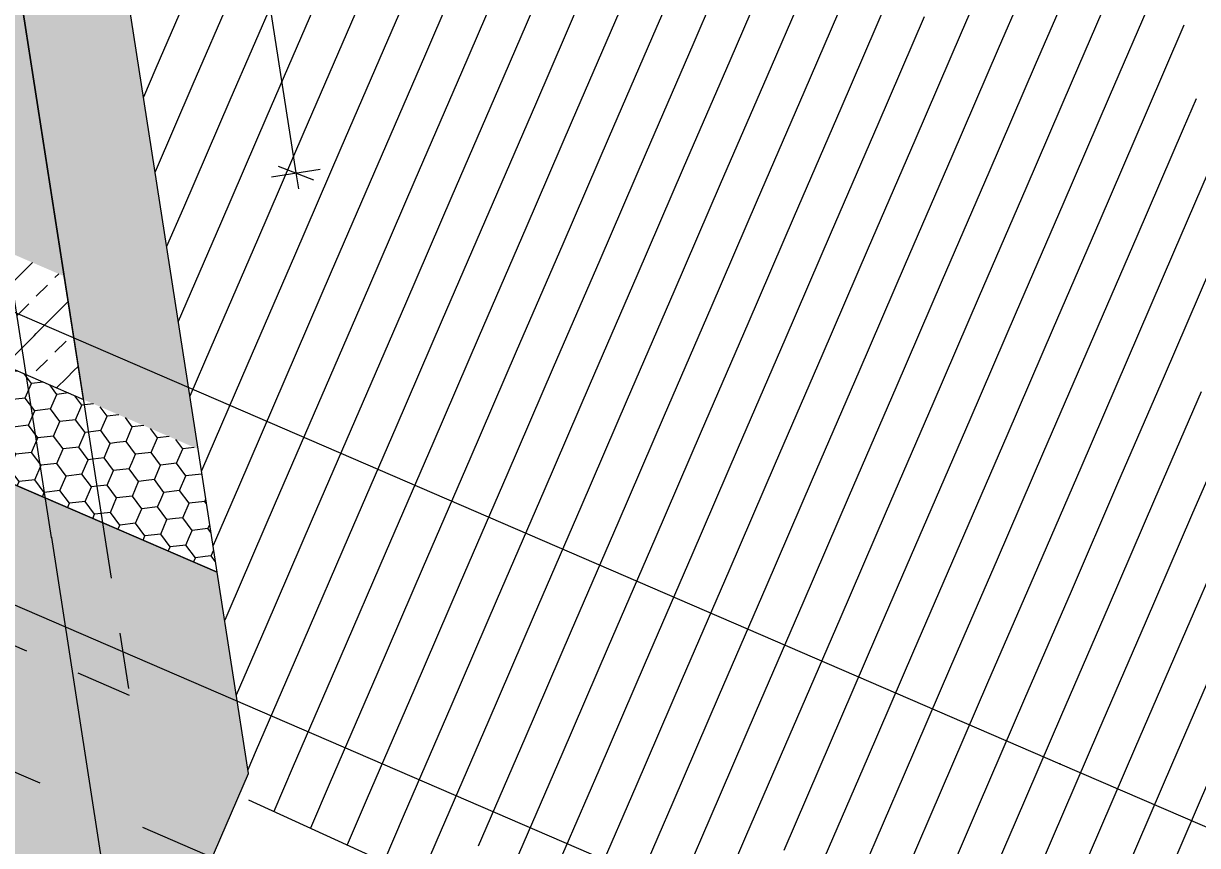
# Model space of a CAD drawing. Header units: millimetres. Extents: x 12535370 to 12575737, y 356204400 to 356234587.
# Drawn here: x 12557376 to 12559599, y 356205961 to 356207518 of the extents above; entities that cross this region are included whole.
import ezdxf
from ezdxf.enums import TextEntityAlignment as Align

# ---------------------------------------------------------------- set-up
doc = ezdxf.new("R2010")
doc.units = ezdxf.units.MM
doc.header["$MEASUREMENT"] = 0
for name, pattern in [('Dashed', [211.666667, 105.833333, -105.833333]), ('Dashed Long', [529.166651, 317.499995, -211.666656]), ('Dot & Dashed', [6702.78, 3527.78, -1763.89, 0, -1411.11])]:
    doc.linetypes.add(name, pattern=pattern)
for name, color, linetype in [('New_015 Innenwände', 7, 'Continuous'), ('New_035 Decken', 7, 'Continuous'), ('New_290 Raster _ Achsen', 7, 'Continuous'), ('New_GRUNDSTÜCKSGRENZE', 7, 'Continuous')]:
    doc.layers.add(name, color=color, linetype=linetype)
for name, color, linetype, lineweight in [('New_015 Innenwände_Pen_No__1', 7, 'Continuous', 13), ('New_015 Innenwände_Pen_No__3', 7, 'Continuous', 18), ('New_035 Decken_Pen_No__1', 7, 'Continuous', 13), ('New_255 Plangrafiken_Pen_No__1', 7, 'Continuous', 13), ('New_255 Plangrafiken_Pen_No__35', 9, 'Continuous', 13), ('New_255 Plangrafiken_Pen_No__39', 8, 'Continuous', 13), ('New_290 Raster _ Achsen_Pen_No__108', 7, 'Continuous', 13), ('New_Baulinie_Pen_No__21', 1, 'Continuous', 13), ('New_GRUNDSTÜCKSGRENZE_Pen_No__1', 7, 'Continuous', 13)]:
    doc.layers.add(name, color=color, linetype=linetype, lineweight=lineweight)
doc.styles.add('GENERATED_STYLE_1', font='arial.ttf')
doc.dimstyles.new('GENERATED_STYLE__1', dxfattribs={"dimtxt": 125, "dimasz": 47.5, "dimexe": 0.18, "dimexo": 2, "dimgap": 0, "dimtad": 1, "dimlfac": 0.001, "dimzin": 0, "dimdsep": 46, "dimtxsty": 'GENERATED_STYLE_1', "dimblk": 'ARROWHEAD_2', "dimblk1": 'ARROWHEAD_2', "dimblk2": 'ARROWHEAD_2', "dimcen": 0.09, "dimclrd": 7, "dimclre": 7, "dimclrt": 7, "dimadec": 0, "dimazin": 0, "dimtfac": 1, "dimtdec": 4, "dimtmove": 0, "dimatfit": 3, "dimfxl": 1, "dimtolj": 1, "dimtzin": 0, "dimarcsym": 0})
doc.dimstyles.new('GENERATED_STYLE__2', dxfattribs={"dimtxt": 100, "dimasz": 47.5, "dimexe": 0.18, "dimexo": 2, "dimgap": 0, "dimtad": 1, "dimlfac": 0.001, "dimzin": 0, "dimdsep": 46, "dimtxsty": 'GENERATED_STYLE_1', "dimblk": 'ARROWHEAD_2', "dimblk1": 'ARROWHEAD_2', "dimblk2": 'ARROWHEAD_2', "dimcen": 0.09, "dimclrd": 7, "dimclre": 7, "dimclrt": 7, "dimadec": 0, "dimazin": 0, "dimtfac": 1, "dimtdec": 4, "dimtmove": 0, "dimatfit": 3, "dimfxl": 1, "dimtolj": 1, "dimtzin": 0, "dimarcsym": 0})
pattern_1 = [(66.636458, (12240439.157, 356160438.356), (-47.701051, 20.606061), [30, -60]), (66.636458, (12240433.15, 356160489.97), (-47.701051, 20.606061), [30, -60]), (126.636458, (12240451.053, 356160465.896), (41.695898, 31.007291), [30, -60]), (126.636458, (12240403.35, 356160486.5), (41.695898, 31.007291), [30, -60]), (186.636458, (12240439.157, 356160438.356), (-6.005153, 51.613352), [30, -60]), (186.636458, (12240391.455, 356160458.96), (-6.005153, 51.613352), [30, -60])]
pattern_2 = [(45, (12240439.16, 356160438.36), (-70.710678, 70.710678), [30, -20]), (45, (12240403.8, 356160473.71), (-70.710678, 70.710678), [100, 0])]

# ---------------------------------------------------------------- blocks, each defined once
blk = doc.blocks.new('*X12', base_point=(12240439.2, 356160438.4))
at = {"layer": 'New_255 Plangrafiken_Pen_No__39', "color": 8, "linetype": 'Continuous', "lineweight": 13}
for p, q in [((12558082.8, 356207720), (12557994.7, 356207516)), ((12558082.8, 356207720), (12557994.7, 356207516)), ((12558661.3, 356207712), (12558573.2, 356207508.1)), ((12558661.3, 356207712), (12558573.2, 356207508.1)), ((12559239.7, 356207704.1), (12559151.6, 356207500.2)), ((12559239.7, 356207704.1), (12559151.6, 356207500.2)), ((12558152.9, 356207689.7), (12558064.8, 356207485.8)), ((12558152.9, 356207689.7), (12558064.8, 356207485.8)), ((12558731.3, 356207681.8), (12558643.2, 356207477.9)), ((12558731.3, 356207681.8), (12558643.2, 356207477.9)), ((12559309.8, 356207673.8), (12559221.7, 356207469.9)), ((12559309.8, 356207673.8), (12559221.7, 356207469.9)), ((12558222.9, 356207659.4), (12558134.8, 356207455.5)), ((12558222.9, 356207659.4), (12558134.8, 356207455.5)), ((12558801.4, 356207651.5), (12558713.3, 356207447.6)), ((12558801.4, 356207651.5), (12558713.3, 356207447.6)), ((12557714.5, 356207637.1), (12557626.4, 356207433.2)), ((12557714.5, 356207637.1), (12557626.4, 356207433.2)), ((12559379.8, 356207643.6), (12559291.8, 356207439.7)), ((12559379.8, 356207643.6), (12559291.8, 356207439.7)), ((12558293, 356207629.2), (12558204.9, 356207425.3)), ((12558293, 356207629.2), (12558204.9, 356207425.3)), ((12558871.4, 356207621.2), (12558783.3, 356207417.3)), ((12558871.4, 356207621.2), (12558783.3, 356207417.3)), ((12559449.9, 356207613.3), (12559361.8, 356207409.4)), ((12559449.9, 356207613.3), (12559361.8, 356207409.4)), ((12557784.5, 356207606.8), (12557696.5, 356207402.9)), ((12557784.5, 356207606.8), (12557696.5, 356207402.9)), ((12558363, 356207598.9), (12558274.9, 356207395)), ((12558363, 356207598.9), (12558274.9, 356207395)), ((12558941.5, 356207591), (12558853.4, 356207387.1)), ((12558941.5, 356207591), (12558853.4, 356207387.1)), ((12557854.6, 356207576.6), (12557766.5, 356207372.7)), ((12557854.6, 356207576.6), (12557766.5, 356207372.7)), ((12558433.1, 356207568.6), (12558345, 356207364.7)), ((12558433.1, 356207568.6), (12558345, 356207364.7)), ((12559519.9, 356207583.1), (12559431.9, 356207379.1)), ((12559519.9, 356207583.1), (12559431.9, 356207379.1)), ((12557924.7, 356207546.3), (12557836.6, 356207342.4)), ((12557924.7, 356207546.3), (12557836.6, 356207342.4)), ((12559011.5, 356207560.7), (12558923.5, 356207356.8)), ((12559011.5, 356207560.7), (12558923.5, 356207356.8)), ((12558503.1, 356207538.4), (12558415, 356207334.5)), ((12558503.1, 356207538.4), (12558415, 356207334.5)), ((12559081.6, 356207530.5), (12558993.5, 356207326.5)), ((12559081.6, 356207530.5), (12558993.5, 356207326.5)), ((12557994.7, 356207516), (12557906.6, 356207312.1)), ((12557994.7, 356207516), (12557906.6, 356207312.1)), ((12558573.2, 356207508.1), (12558485.1, 356207304.2)), ((12558573.2, 356207508.1), (12558485.1, 356207304.2)), ((12559151.6, 356207500.2), (12559063.6, 356207296.3)), ((12559151.6, 356207500.2), (12559063.6, 356207296.3)), ((12559573.5, 356207514.6), (12559501.9, 356207348.9)), ((12559573.5, 356207514.6), (12559501.9, 356207348.9)), ((12558064.8, 356207485.8), (12557976.7, 356207281.9)), ((12558064.8, 356207485.8), (12557976.7, 356207281.9)), ((12558643.2, 356207477.9), (12558555.1, 356207273.9)), ((12558643.2, 356207477.9), (12558555.1, 356207273.9)), ((12558134.8, 356207455.5), (12558046.7, 356207251.6)), ((12558134.8, 356207455.5), (12558046.7, 356207251.6)), ((12559221.7, 356207469.9), (12559133.6, 356207266)), ((12559221.7, 356207469.9), (12559133.6, 356207266)), ((12557626.4, 356207433.2), (12557602.8, 356207378.4)), ((12557626.4, 356207433.2), (12557602.8, 356207378.4)), ((12558713.3, 356207447.6), (12558625.2, 356207243.7)), ((12558713.3, 356207447.6), (12558625.2, 356207243.7)), ((12559291.8, 356207439.7), (12559203.7, 356207235.8)), ((12559291.8, 356207439.7), (12559203.7, 356207235.8)), ((12558204.9, 356207425.3), (12558116.8, 356207221.3)), ((12558204.9, 356207425.3), (12558116.8, 356207221.3)), ((12558783.3, 356207417.3), (12558695.3, 356207213.4)), ((12558783.3, 356207417.3), (12558695.3, 356207213.4)), ((12559361.8, 356207409.4), (12559273.7, 356207205.5)), ((12559361.8, 356207409.4), (12559273.7, 356207205.5)), ((12557696.5, 356207402.9), (12557624.7, 356207236.9)), ((12557696.5, 356207402.9), (12557624.7, 356207236.9)), ((12558274.9, 356207395), (12558186.8, 356207191.1)), ((12558274.9, 356207395), (12558186.8, 356207191.1)), ((12558853.4, 356207387.1), (12558765.3, 356207183.2)), ((12558853.4, 356207387.1), (12558765.3, 356207183.2)), ((12557766.5, 356207372.7), (12557678.4, 356207168.7)), ((12557766.5, 356207372.7), (12557678.4, 356207168.7)), ((12558345, 356207364.7), (12558256.9, 356207160.8)), ((12558345, 356207364.7), (12558256.9, 356207160.8)), ((12559431.9, 356207379.1), (12559343.8, 356207175.2)), ((12559431.9, 356207379.1), (12559343.8, 356207175.2)), ((12559596.5, 356207375.4), (12559572, 356207318.6)), ((12559596.5, 356207375.4), (12559572, 356207318.6)), ((12557836.6, 356207342.4), (12557748.5, 356207138.5)), ((12557836.6, 356207342.4), (12557748.5, 356207138.5)), ((12558923.5, 356207356.8), (12558835.4, 356207152.9)), ((12558923.5, 356207356.8), (12558835.4, 356207152.9)), ((12559501.9, 356207348.9), (12559413.8, 356207145)), ((12559501.9, 356207348.9), (12559413.8, 356207145)), ((12558415, 356207334.5), (12558327, 356207130.6)), ((12558415, 356207334.5), (12558327, 356207130.6)), ((12558993.5, 356207326.5), (12558905.4, 356207122.6)), ((12558993.5, 356207326.5), (12558905.4, 356207122.6)), ((12559572, 356207318.6), (12559483.9, 356207114.7)), ((12559572, 356207318.6), (12559483.9, 356207114.7)), ((12557906.6, 356207312.1), (12557818.5, 356207108.2)), ((12557906.6, 356207312.1), (12557818.5, 356207108.2)), ((12558485.1, 356207304.2), (12558397, 356207100.3)), ((12558485.1, 356207304.2), (12558397, 356207100.3)), ((12559063.6, 356207296.3), (12558975.5, 356207092.4)), ((12559063.6, 356207296.3), (12558975.5, 356207092.4)), ((12557976.7, 356207281.9), (12557888.6, 356207078)), ((12557976.7, 356207281.9), (12557888.6, 356207078)), ((12558555.1, 356207273.9), (12558467.1, 356207070)), ((12558555.1, 356207273.9), (12558467.1, 356207070)), ((12558046.7, 356207251.6), (12557958.6, 356207047.7)), ((12558046.7, 356207251.6), (12557958.6, 356207047.7)), ((12559133.6, 356207266), (12559045.5, 356207062.1)), ((12559133.6, 356207266), (12559045.5, 356207062.1)), ((12558625.2, 356207243.7), (12558537.1, 356207039.8)), ((12558625.2, 356207243.7), (12558537.1, 356207039.8)), ((12559203.7, 356207235.8), (12559115.6, 356207031.8)), ((12559203.7, 356207235.8), (12559115.6, 356207031.8)), ((12559619.5, 356207236.2), (12559553.9, 356207084.4)), ((12559619.5, 356207236.2), (12559553.9, 356207084.4)), ((12558116.8, 356207221.3), (12558028.7, 356207017.4)), ((12558116.8, 356207221.3), (12558028.7, 356207017.4)), ((12558695.3, 356207213.4), (12558607.2, 356207009.5)), ((12558695.3, 356207213.4), (12558607.2, 356207009.5)), ((12558186.8, 356207191.1), (12558098.8, 356206987.2)), ((12558186.8, 356207191.1), (12558098.8, 356206987.2)), ((12559273.7, 356207205.5), (12559185.6, 356207001.6)), ((12559273.7, 356207205.5), (12559185.6, 356207001.6)), ((12557678.4, 356207168.7), (12557646.7, 356207095.3)), ((12557678.4, 356207168.7), (12557646.7, 356207095.3)), ((12558765.3, 356207183.2), (12558677.2, 356206979.2)), ((12558765.3, 356207183.2), (12558677.2, 356206979.2)), ((12559343.8, 356207175.2), (12559255.7, 356206971.3)), ((12559343.8, 356207175.2), (12559255.7, 356206971.3)), ((12558256.9, 356207160.8), (12558168.8, 356206956.9)), ((12558256.9, 356207160.8), (12558168.8, 356206956.9)), ((12558835.4, 356207152.9), (12558747.3, 356206949)), ((12558835.4, 356207152.9), (12558747.3, 356206949)), ((12559413.8, 356207145), (12559325.7, 356206941.1)), ((12559413.8, 356207145), (12559325.7, 356206941.1)), ((12557748.5, 356207138.5), (12557668.7, 356206953.7)), ((12557748.5, 356207138.5), (12557668.7, 356206953.7)), ((12558327, 356207130.6), (12558238.9, 356206926.6)), ((12558327, 356207130.6), (12558238.9, 356206926.6)), ((12558905.4, 356207122.6), (12558817.3, 356206918.7)), ((12558905.4, 356207122.6), (12558817.3, 356206918.7)), ((12557818.5, 356207108.2), (12557730.5, 356206904.3)), ((12557818.5, 356207108.2), (12557730.5, 356206904.3)), ((12558397, 356207100.3), (12558308.9, 356206896.4)), ((12558397, 356207100.3), (12558308.9, 356206896.4)), ((12559483.9, 356207114.7), (12559395.8, 356206910.8)), ((12559483.9, 356207114.7), (12559395.8, 356206910.8)), ((12557888.6, 356207078), (12557800.5, 356206874)), ((12557888.6, 356207078), (12557800.5, 356206874)), ((12558975.5, 356207092.4), (12558887.4, 356206888.5)), ((12558975.5, 356207092.4), (12558887.4, 356206888.5)), ((12559553.9, 356207084.4), (12559465.9, 356206880.5)), ((12559553.9, 356207084.4), (12559465.9, 356206880.5)), ((12558467.1, 356207070), (12558379, 356206866.1)), ((12558467.1, 356207070), (12558379, 356206866.1)), ((12559045.5, 356207062.1), (12558957.4, 356206858.2)), ((12559045.5, 356207062.1), (12558957.4, 356206858.2)), ((12559624, 356207054.2), (12559535.9, 356206850.3)), ((12559624, 356207054.2), (12559535.9, 356206850.3)), ((12557958.6, 356207047.7), (12557870.6, 356206843.8)), ((12557958.6, 356207047.7), (12557870.6, 356206843.8)), ((12558537.1, 356207039.8), (12558449, 356206835.9)), ((12558537.1, 356207039.8), (12558449, 356206835.9)), ((12559115.6, 356207031.8), (12559027.5, 356206827.9)), ((12559115.6, 356207031.8), (12559027.5, 356206827.9)), ((12558028.7, 356207017.4), (12557940.6, 356206813.5)), ((12558028.7, 356207017.4), (12557940.6, 356206813.5)), ((12558607.2, 356207009.5), (12558519.1, 356206805.6)), ((12558607.2, 356207009.5), (12558519.1, 356206805.6)), ((12558098.8, 356206987.2), (12558010.7, 356206783.3)), ((12558098.8, 356206987.2), (12558010.7, 356206783.3)), ((12559185.6, 356207001.6), (12559097.6, 356206797.7)), ((12559185.6, 356207001.6), (12559097.6, 356206797.7)), ((12558677.2, 356206979.2), (12558589.1, 356206775.3)), ((12558677.2, 356206979.2), (12558589.1, 356206775.3)), ((12559255.7, 356206971.3), (12559167.6, 356206767.4)), ((12559255.7, 356206971.3), (12559167.6, 356206767.4)), ((12558168.8, 356206956.9), (12558080.7, 356206753)), ((12558168.8, 356206956.9), (12558080.7, 356206753)), ((12558747.3, 356206949), (12558659.2, 356206745.1)), ((12558747.3, 356206949), (12558659.2, 356206745.1)), ((12559325.7, 356206941.1), (12559237.7, 356206737.1)), ((12559325.7, 356206941.1), (12559237.7, 356206737.1)), ((12558238.9, 356206926.6), (12558150.8, 356206722.7)), ((12558238.9, 356206926.6), (12558150.8, 356206722.7)), ((12558817.3, 356206918.7), (12558729.2, 356206714.8)), ((12558817.3, 356206918.7), (12558729.2, 356206714.8)), ((12557730.5, 356206904.3), (12557690.7, 356206812.2)), ((12557730.5, 356206904.3), (12557690.7, 356206812.2)), ((12558308.9, 356206896.4), (12558220.8, 356206692.5)), ((12558308.9, 356206896.4), (12558220.8, 356206692.5)), ((12559395.8, 356206910.8), (12559307.7, 356206706.9)), ((12559395.8, 356206910.8), (12559307.7, 356206706.9)), ((12557800.5, 356206874), (12557712.6, 356206670.6)), ((12557800.5, 356206874), (12557712.6, 356206670.6)), ((12558887.4, 356206888.5), (12558799.3, 356206684.5)), ((12558887.4, 356206888.5), (12558799.3, 356206684.5)), ((12559465.9, 356206880.5), (12559377.8, 356206676.6)), ((12559465.9, 356206880.5), (12559377.8, 356206676.6)), ((12558379, 356206866.1), (12558290.9, 356206662.2)), ((12558379, 356206866.1), (12558290.9, 356206662.2)), ((12558957.4, 356206858.2), (12558869.4, 356206654.3)), ((12558957.4, 356206858.2), (12558869.4, 356206654.3)), ((12557870.6, 356206843.8), (12557782.5, 356206639.9)), ((12557870.6, 356206843.8), (12557782.5, 356206639.9)), ((12558449, 356206835.9), (12558360.9, 356206631.9)), ((12558449, 356206835.9), (12558360.9, 356206631.9)), ((12559535.9, 356206850.3), (12559447.8, 356206646.4)), ((12559535.9, 356206850.3), (12559447.8, 356206646.4)), ((12557940.6, 356206813.5), (12557852.5, 356206609.6)), ((12557940.6, 356206813.5), (12557852.5, 356206609.6)), ((12559027.5, 356206827.9), (12558939.4, 356206624)), ((12559027.5, 356206827.9), (12558939.4, 356206624)), ((12559606, 356206820), (12559517.9, 356206616.1)), ((12559606, 356206820), (12559517.9, 356206616.1)), ((12558519.1, 356206805.6), (12558431, 356206601.7)), ((12558519.1, 356206805.6), (12558431, 356206601.7)), ((12559097.6, 356206797.7), (12559009.5, 356206593.8)), ((12559097.6, 356206797.7), (12559009.5, 356206593.8)), ((12559676, 356206789.7), (12559587.9, 356206585.8)), ((12559676, 356206789.7), (12559587.9, 356206585.8)), ((12558010.7, 356206783.3), (12557922.6, 356206579.3)), ((12558010.7, 356206783.3), (12557922.6, 356206579.3)), ((12558589.1, 356206775.3), (12558501.1, 356206571.4)), ((12558589.1, 356206775.3), (12558501.1, 356206571.4)), ((12559167.6, 356206767.4), (12559079.5, 356206563.5)), ((12559167.6, 356206767.4), (12559079.5, 356206563.5)), ((12558080.7, 356206753), (12557992.6, 356206549.1)), ((12558080.7, 356206753), (12557992.6, 356206549.1)), ((12558659.2, 356206745.1), (12558571.1, 356206541.2)), ((12558659.2, 356206745.1), (12558571.1, 356206541.2)), ((12558150.8, 356206722.7), (12558062.7, 356206518.8)), ((12558150.8, 356206722.7), (12558062.7, 356206518.8)), ((12559237.7, 356206737.1), (12559149.6, 356206533.2)), ((12559237.7, 356206737.1), (12559149.6, 356206533.2)), ((12558729.2, 356206714.8), (12558641.2, 356206510.9)), ((12558729.2, 356206714.8), (12558641.2, 356206510.9)), ((12559307.7, 356206706.9), (12559219.6, 356206503)), ((12559307.7, 356206706.9), (12559219.6, 356206503)), ((12558220.8, 356206692.5), (12558132.7, 356206488.6)), ((12558220.8, 356206692.5), (12558132.7, 356206488.6)), ((12558799.3, 356206684.5), (12558711.2, 356206480.6)), ((12558799.3, 356206684.5), (12558711.2, 356206480.6)), ((12559377.8, 356206676.6), (12559289.7, 356206472.7)), ((12559377.8, 356206676.6), (12559289.7, 356206472.7)), ((12558290.9, 356206662.2), (12558202.8, 356206458.3)), ((12558290.9, 356206662.2), (12558202.8, 356206458.3)), ((12558869.4, 356206654.3), (12558781.3, 356206450.4)), ((12558869.4, 356206654.3), (12558781.3, 356206450.4)), ((12557782.5, 356206639.9), (12557734.6, 356206529.1)), ((12557782.5, 356206639.9), (12557734.6, 356206529.1)), ((12558360.9, 356206631.9), (12558272.9, 356206428)), ((12558360.9, 356206631.9), (12558272.9, 356206428)), ((12559447.8, 356206646.4), (12559359.7, 356206442.4)), ((12559447.8, 356206646.4), (12559359.7, 356206442.4)), ((12557852.5, 356206609.6), (12557764.4, 356206405.7)), ((12557852.5, 356206609.6), (12557764.4, 356206405.7)), ((12558939.4, 356206624), (12558851.3, 356206420.1)), ((12558939.4, 356206624), (12558851.3, 356206420.1)), ((12559517.9, 356206616.1), (12559429.8, 356206412.2)), ((12559517.9, 356206616.1), (12559429.8, 356206412.2)), ((12558431, 356206601.7), (12558342.9, 356206397.8)), ((12558431, 356206601.7), (12558342.9, 356206397.8)), ((12559009.5, 356206593.8), (12558921.4, 356206389.8)), ((12559009.5, 356206593.8), (12558921.4, 356206389.8)), ((12559587.9, 356206585.8), (12559499.8, 356206381.9)), ((12559587.9, 356206585.8), (12559499.8, 356206381.9)), ((12557922.6, 356206579.3), (12557834.5, 356206375.4)), ((12557922.6, 356206579.3), (12557834.5, 356206375.4)), ((12558501.1, 356206571.4), (12558413, 356206367.5)), ((12558501.1, 356206571.4), (12558413, 356206367.5)), ((12559079.5, 356206563.5), (12558991.4, 356206359.6)), ((12559079.5, 356206563.5), (12558991.4, 356206359.6)), ((12557992.6, 356206549.1), (12557904.6, 356206345.2)), ((12557992.6, 356206549.1), (12557904.6, 356206345.2)), ((12558571.1, 356206541.2), (12558483, 356206337.3)), ((12558571.1, 356206541.2), (12558483, 356206337.3)), ((12559658, 356206555.6), (12559569.9, 356206351.7)), ((12559658, 356206555.6), (12559569.9, 356206351.7)), ((12558062.7, 356206518.8), (12557974.6, 356206314.9)), ((12558062.7, 356206518.8), (12557974.6, 356206314.9)), ((12559149.6, 356206533.2), (12559061.5, 356206329.3)), ((12559149.6, 356206533.2), (12559061.5, 356206329.3)), ((12558641.2, 356206510.9), (12558553.1, 356206307)), ((12558641.2, 356206510.9), (12558553.1, 356206307)), ((12559219.6, 356206503), (12559131.5, 356206299.1)), ((12559219.6, 356206503), (12559131.5, 356206299.1)), ((12558132.7, 356206488.6), (12558044.7, 356206284.7)), ((12558132.7, 356206488.6), (12558044.7, 356206284.7)), ((12558711.2, 356206480.6), (12558623.1, 356206276.7)), ((12558711.2, 356206480.6), (12558623.1, 356206276.7)), ((12558202.8, 356206458.3), (12558114.7, 356206254.4)), ((12558202.8, 356206458.3), (12558114.7, 356206254.4)), ((12559289.7, 356206472.7), (12559201.6, 356206268.8)), ((12559289.7, 356206472.7), (12559201.6, 356206268.8)), ((12558781.3, 356206450.4), (12558693.2, 356206246.5)), ((12558781.3, 356206450.4), (12558693.2, 356206246.5)), ((12559359.7, 356206442.4), (12559271.7, 356206238.5)), ((12559359.7, 356206442.4), (12559271.7, 356206238.5)), ((12558272.9, 356206428), (12558184.8, 356206224.1)), ((12558272.9, 356206428), (12558184.8, 356206224.1)), ((12558851.3, 356206420.1), (12558763.2, 356206216.2)), ((12558851.3, 356206420.1), (12558763.2, 356206216.2)), ((12559429.8, 356206412.2), (12559341.7, 356206208.3)), ((12559429.8, 356206412.2), (12559341.7, 356206208.3)), ((12557764.4, 356206405.7), (12557756.6, 356206387.5)), ((12557764.4, 356206405.7), (12557756.6, 356206387.5)), ((12558342.9, 356206397.8), (12558254.8, 356206193.9)), ((12558342.9, 356206397.8), (12558254.8, 356206193.9)), ((12558921.4, 356206389.8), (12558833.3, 356206185.9)), ((12558921.4, 356206389.8), (12558833.3, 356206185.9)), ((12557834.5, 356206375.4), (12557778.6, 356206245.9)), ((12557834.5, 356206375.4), (12557778.6, 356206245.9)), ((12558413, 356206367.5), (12558324.9, 356206163.6)), ((12558413, 356206367.5), (12558324.9, 356206163.6)), ((12559499.8, 356206381.9), (12559411.8, 356206178)), ((12559499.8, 356206381.9), (12559411.8, 356206178)), ((12557904.6, 356206345.2), (12557816.5, 356206141.3)), ((12557904.6, 356206345.2), (12557816.5, 356206141.3)), ((12558991.4, 356206359.6), (12558903.3, 356206155.7)), ((12558991.4, 356206359.6), (12558903.3, 356206155.7)), ((12559569.9, 356206351.7), (12559481.8, 356206147.8)), ((12559569.9, 356206351.7), (12559481.8, 356206147.8)), ((12558483, 356206337.3), (12558394.9, 356206133.3)), ((12558483, 356206337.3), (12558394.9, 356206133.3)), ((12559061.5, 356206329.3), (12558973.4, 356206125.4)), ((12559061.5, 356206329.3), (12558973.4, 356206125.4)), ((12559640, 356206321.4), (12559551.9, 356206117.5)), ((12559640, 356206321.4), (12559551.9, 356206117.5)), ((12557974.6, 356206314.9), (12557886.5, 356206111)), ((12557974.6, 356206314.9), (12557886.5, 356206111)), ((12558553.1, 356206307), (12558465, 356206103.1)), ((12558553.1, 356206307), (12558465, 356206103.1)), ((12559131.5, 356206299.1), (12559043.5, 356206095.2)), ((12559131.5, 356206299.1), (12559043.5, 356206095.2)), ((12558044.7, 356206284.7), (12557956.6, 356206080.7)), ((12558044.7, 356206284.7), (12557956.6, 356206080.7)), ((12558623.1, 356206276.7), (12558535, 356206072.8)), ((12558623.1, 356206276.7), (12558535, 356206072.8)), ((12558114.7, 356206254.4), (12558026.6, 356206050.5)), ((12558114.7, 356206254.4), (12558026.6, 356206050.5)), ((12559201.6, 356206268.8), (12559113.5, 356206064.9)), ((12559201.6, 356206268.8), (12559113.5, 356206064.9)), ((12558693.2, 356206246.5), (12558605.1, 356206042.6)), ((12558693.2, 356206246.5), (12558605.1, 356206042.6)), ((12559271.7, 356206238.5), (12559183.6, 356206034.6)), ((12559271.7, 356206238.5), (12559183.6, 356206034.6)), ((12558184.8, 356206224.1), (12558096.7, 356206020.2)), ((12558184.8, 356206224.1), (12558096.7, 356206020.2)), ((12558763.2, 356206216.2), (12558675.2, 356206012.3)), ((12558763.2, 356206216.2), (12558675.2, 356206012.3)), ((12559341.7, 356206208.3), (12559253.6, 356206004.4)), ((12559341.7, 356206208.3), (12559253.6, 356206004.4)), ((12558254.8, 356206193.9), (12558166.7, 356205990)), ((12558254.8, 356206193.9), (12558166.7, 356205990)), ((12558833.3, 356206185.9), (12558745.2, 356205982)), ((12558833.3, 356206185.9), (12558745.2, 356205982)), ((12558324.9, 356206163.6), (12558236.8, 356205959.7)), ((12558324.9, 356206163.6), (12558236.8, 356205959.7)), ((12559411.8, 356206178), (12559323.7, 356205974.1)), ((12559411.8, 356206178), (12559323.7, 356205974.1)), ((12557816.5, 356206141.3), (12557800.5, 356206104.4)), ((12557816.5, 356206141.3), (12557800.5, 356206104.4)), ((12558903.3, 356206155.7), (12558815.3, 356205951.8)), ((12558903.3, 356206155.7), (12558815.3, 356205951.8)), ((12559481.8, 356206147.8), (12559393.7, 356205943.8)), ((12559481.8, 356206147.8), (12559393.7, 356205943.8)), ((12558394.9, 356206133.3), (12558306.8, 356205929.4)), ((12558394.9, 356206133.3), (12558306.8, 356205929.4)), ((12558973.4, 356206125.4), (12558885.3, 356205921.5)), ((12558973.4, 356206125.4), (12558885.3, 356205921.5)), ((12559551.9, 356206117.5), (12559463.8, 356205913.6)), ((12559551.9, 356206117.5), (12559463.8, 356205913.6)), ((12557886.5, 356206111), (12557849.6, 356206025.6)), ((12557886.5, 356206111), (12557849.6, 356206025.6)), ((12558465, 356206103.1), (12558376.9, 356205899.2)), ((12558465, 356206103.1), (12558376.9, 356205899.2)), ((12559043.5, 356206095.2), (12558955.4, 356205891.2)), ((12559043.5, 356206095.2), (12558955.4, 356205891.2)), ((12557956.6, 356206080.7), (12557919, 356205993.8)), ((12557956.6, 356206080.7), (12557919, 356205993.8)), ((12558535, 356206072.8), (12558447, 356205868.9)), ((12558535, 356206072.8), (12558447, 356205868.9)), ((12559621.9, 356206087.2), (12559533.8, 356205883.3)), ((12559621.9, 356206087.2), (12559533.8, 356205883.3)), ((12558026.6, 356206050.5), (12557988.4, 356205962.1)), ((12558026.6, 356206050.5), (12557988.4, 356205962.1)), ((12559113.5, 356206064.9), (12559025.4, 356205861)), ((12559113.5, 356206064.9), (12559025.4, 356205861)), ((12558605.1, 356206042.6), (12558517, 356205838.6)), ((12558605.1, 356206042.6), (12558517, 356205838.6)), ((12559183.6, 356206034.6), (12559095.5, 356205830.7)), ((12559183.6, 356206034.6), (12559095.5, 356205830.7)), ((12558096.7, 356206020.2), (12558057.8, 356205930.3)), ((12558096.7, 356206020.2), (12558057.8, 356205930.3)), ((12558675.2, 356206012.3), (12558587.1, 356205808.4)), ((12558675.2, 356206012.3), (12558587.1, 356205808.4)), ((12558166.7, 356205990), (12558127.3, 356205898.6)), ((12558166.7, 356205990), (12558127.3, 356205898.6)), ((12559253.6, 356206004.4), (12559165.5, 356205800.5)), ((12559253.6, 356206004.4), (12559165.5, 356205800.5)), ((12558745.2, 356205982), (12558657.1, 356205778.1)), ((12558745.2, 356205982), (12558657.1, 356205778.1)), ((12559323.7, 356205974.1), (12559235.6, 356205770.2)), ((12559323.7, 356205974.1), (12559235.6, 356205770.2))]:
    blk.add_line(p, q, dxfattribs=at)
blk = doc.blocks.new('Fill_1', base_point=(12240439.2, 356160438.4))
at = {"layer": 'New_255 Plangrafiken_Pen_No__39', "color": 8, "linetype": 'Continuous', "lineweight": 13}
blk.add_blockref('*X12', (12240439.2, 356160438.4), dxfattribs=at)
blk = doc.blocks.new('Slab_1', base_point=(12539464.4, 356214374.2))
at = {"layer": 'New_035 Decken_Pen_No__1', "color": 7, "linetype": 'Continuous', "lineweight": 13, "flags": 128}
blk.add_lwpolyline([(12539464.4, 356214374.2), (12540355.6, 356216681.8), (12543211.2, 356223921.6), (12544734.3, 356227674.9), (12554930.7, 356223270.2), (12557525.4, 356206572.1)], close=True, dxfattribs=at)
blk = doc.blocks.new('Wall_1', base_point=(12539424.9, 356214827))
at = {"layer": 'New_015 Innenwände', "linetype": 'Continuous', "lineweight": 0, "true_color": 0x000000}
h = blk.add_hatch(dxfattribs=at)
h.set_pattern_fill('DÄMMSTOFF__POLYSTYROL_EPS', color=18, style=0, pattern_type=2)
h.set_pattern_definition(pattern_1)
h.paths.add_polyline_path([(12556384.3, 356207065.1), (12557525.5, 356206572.1), (12557489.2, 356206805.7), (12556518.7, 356207224.9), (12556463.6, 356207248.7)])
h = blk.add_hatch(dxfattribs=at)
h.set_pattern_fill('BETON_BEWEHRT_SN46', color=18, style=0, pattern_type=2)
h.set_pattern_definition(pattern_2)
h.paths.add_polyline_path([(12557235.9, 356207132.9), (12557489.2, 356206805.7), (12557452.9, 356207039.2)])
h = blk.add_hatch(dxfattribs=at)
h.set_pattern_fill('BETON_BEWEHRT_SN46', color=18, style=0, pattern_type=2)
h.set_pattern_definition(pattern_2)
h.paths.add_polyline_path([(12557235.9, 356207132.9), (12557272.2, 356206899.4), (12557489.2, 356206805.7)])
h = blk.add_hatch(dxfattribs=at)
h.set_pattern_fill('DÄMMSTOFF__POLYSTYROL_EPS', color=18, style=0, pattern_type=2)
h.set_pattern_definition(pattern_1)
h.paths.add_polyline_path([(12557489.2, 356206805.7), (12557742.4, 356206478.4), (12557706.1, 356206711.9)])
h = blk.add_hatch(dxfattribs=at)
h.set_pattern_fill('DÄMMSTOFF__POLYSTYROL_EPS', color=18, style=0, pattern_type=2)
h.set_pattern_definition(pattern_1)
h.paths.add_polyline_path([(12557489.2, 356206805.7), (12557525.5, 356206572.1), (12557742.4, 356206478.4)])
at = {"layer": 'New_015 Innenwände_Pen_No__1', "color": 7, "linetype": 'Continuous', "lineweight": 13, "flags": 128}
for points in [[(12556384.3, 356207065.1), (12557742.4, 356206478.4)], [(12557742.4, 356206478.4), (12557706.1, 356206711.9)]]:
    blk.add_lwpolyline(points, dxfattribs=at)
at = {"layer": 'New_015 Innenwände_Pen_No__3', "color": 7, "linetype": 'Continuous', "lineweight": 18}
for p, q in [((12557489.2, 356206805.7), (12557452.9, 356207039.2)), ((12557272.2, 356206899.4), (12557489.2, 356206805.7))]:
    blk.add_line(p, q, dxfattribs=at)
blk = doc.blocks.new('Wall_6', base_point=(12555111.4, 356223410.1))
at = {"layer": 'New_015 Innenwände', "linetype": 'Continuous', "lineweight": 0, "true_color": 0x000000}
h = blk.add_hatch(dxfattribs=at)
h.set_pattern_fill('DÄMMSTOFF__POLYSTYROL_EPS', color=18, style=0, pattern_type=2)
h.set_pattern_definition([(188.832684, (12240439.157, 356160438.356), (-7.978668, 51.34531), [30, -60]), (188.832684, (12240398.68, 356160405.773), (-7.978668, 51.34531), [30, -60]), (248.832684, (12240409.51, 356160433.75), (-48.455677, 18.762926), [30, -60]), (248.832684, (12240417.49, 356160382.404), (-48.455677, 18.762926), [30, -60]), (308.832684, (12240439.157, 356160438.356), (40.477009, 32.582384), [30, -60]), (308.832684, (12240447.135, 356160387.01), (40.477009, 32.582384), [30, -60])])
h.paths.add_polyline_path([(12554930.7, 356223270.2), (12557489.2, 356206805.7), (12557706.1, 356206711.9), (12555147.7, 356223176.5)])
h = blk.add_hatch(dxfattribs=at)
h.set_pattern_fill('BETON_BEWEHRT_SN46', color=18, style=0, pattern_type=2)
h.set_pattern_definition(pattern_2)
h.paths.add_polyline_path([(12554750, 356223130.4), (12557235.9, 356207132.9), (12557452.9, 356207039.2), (12554967, 356223036.7)])
at = {"layer": 'New_015 Innenwände_Pen_No__1', "color": 7, "linetype": 'Continuous', "lineweight": 13, "flags": 128}
blk.add_lwpolyline([(12557706.1, 356206711.9), (12555147.7, 356223176.5)], dxfattribs=at)
at = {"layer": 'New_015 Innenwände_Pen_No__3', "color": 7, "linetype": 'Continuous', "lineweight": 18}
for p, q in [((12557452.9, 356207039.2), (12554967, 356223036.7)), ((12557489.2, 356206805.7), (12557452.9, 356207039.2))]:
    blk.add_line(p, q, dxfattribs=at)
blk = doc.blocks.new('Standard grid marker[23]', base_point=(12537215.3, 356215118.3))
at = {"layer": 'New_290 Raster _ Achsen_Pen_No__108', "color": 7, "linetype": 'Dot & Dashed', "lineweight": 13}
blk.add_line((12538133.3, 356214721.8), (12559136.8, 356205648.6), dxfattribs=at)
at = {"layer": 'New_290 Raster _ Achsen_Pen_No__108', "color": 7, "lineweight": 13, "style": 'GENERATED_STYLE_1'}
for tag, p in [('AC_MarkerText_1_0', (12537098, 356215253.8)), ('AC_MarkerText_1_1', (12560258.8, 356205248.7))]:
    blk.add_attdef(tag, text='', height=150, rotation=336.6365, dxfattribs=at).set_placement(p, align=Align.TOP_CENTER)
blk = doc.blocks.new('Standard grid marker[29]', base_point=(12557581.8, 356205556.1))
at = {"layer": 'New_290 Raster _ Achsen_Pen_No__108', "color": 7, "linetype": 'Dot & Dashed', "lineweight": 13}
for q in [(12554130.1, 356227771.8), (12557581.8, 356205556.1)]:
    blk.add_line((12557428.3, 356206544.2), q, dxfattribs=at)
blk.add_point((12557428.3, 356206544.2), dxfattribs=at)
blk.add_point((12557428.3, 356206544.2), dxfattribs=at)
at = {"layer": 'New_290 Raster _ Achsen_Pen_No__108', "color": 7, "lineweight": 13, "style": 'GENERATED_STYLE_1'}
for tag, p in [('AC_MarkerText_1_1', (12553993, 356228998.9)), ('AC_MarkerText_1_0', (12557652, 356205449.2))]:
    blk.add_attdef(tag, text='', height=150, rotation=336.6365, dxfattribs=at).set_placement(p, align=Align.TOP_CENTER)
blk = doc.blocks.new('Standard grid marker[31]', base_point=(12537423.5, 356215582.6))
at = {"layer": 'New_290 Raster _ Achsen_Pen_No__108', "color": 7, "linetype": 'Dot & Dashed', "lineweight": 13}
for p, q in [((12538341.5, 356215186.1), (12559338.5, 356206115.7)), ((12559338.5, 356206115.7), (12560256.5, 356205719.1))]:
    blk.add_line(p, q, dxfattribs=at)
blk.add_point((12559338.5, 356206115.7), dxfattribs=at)
blk.add_point((12559338.5, 356206115.7), dxfattribs=at)
at = {"layer": 'New_290 Raster _ Achsen_Pen_No__108', "color": 7, "lineweight": 13, "style": 'GENERATED_STYLE_1'}
for tag, p in [('AC_MarkerText_1_0', (12537306.2, 356215718.1)), ('AC_MarkerText_1_1', (12560460.5, 356205715.8))]:
    blk.add_attdef(tag, text='', height=150, rotation=336.6365, dxfattribs=at).set_placement(p, align=Align.TOP_CENTER)
blk = doc.blocks.new('*D186', base_point=(12240439.2, 356160438.4))
at = {"layer": 'New_GRUNDSTÜCKSGRENZE_Pen_No__1', "color": 7, "linetype": 'Continuous', "lineweight": 13, "transparency": 16777216}
for p, q in [((12548020.9, 356212558.9), (12548058, 356212645)), ((12548068.4, 356212623.5), (12548010.5, 356212580.4)), ((12548011.4, 356212614.1), (12548039.5, 356212602)), ((12548039.5, 356212602), (12557780.6, 356208393.9)), ((12557762.1, 356208350.9), (12557799.2, 356208437)), ((12557751.7, 356208372.4), (12557809.6, 356208415.5)), ((12557780.6, 356208393.9), (12557808.7, 356208381.8))]:
    blk.add_line(p, q, dxfattribs=at)
at = {"layer": 'New_GRUNDSTÜCKSGRENZE_Pen_No__1', "color": 7, "lineweight": 13, "transparency": 16777216, "insert": (12552723.1, 356210606), "char_height": 125, "attachment_point": 7, "rotation": 336.6365, "style": 'GENERATED_STYLE_1'}
blk.add_mtext('\\A1;{\\pql;\\fArial|b0|i0|c0|p0;\\W1.000000;10,61}', dxfattribs=at)
blk = doc.blocks.new('ARROWHEAD_2')
at = {"color": 0, "linetype": 'Continuous', "lineweight": 0}
for p, q in [((-0.378, -0.655), (0.378, 0.655)), ((0, 0), (-1, 0))]:
    blk.add_line(p, q, dxfattribs=at)
blk = doc.blocks.new('*D248', base_point=(12240439.2, 356160438.4))
at = {"layer": 'New_GRUNDSTÜCKSGRENZE_Pen_No__1', "color": 7, "linetype": 'Continuous', "lineweight": 13, "transparency": 16777216}
for p, q in [((12556810.3, 356214191.8), (12556997.6, 356212986.3)), ((12556951.3, 356212979.1), (12557043.9, 356212993.5)), ((12557031.3, 356212973.3), (12556964, 356212999.3)), ((12556997.6, 356212986.3), (12557891.4, 356207234.8)), ((12557845, 356207227.6), (12557937.7, 356207242)), ((12557857.7, 356207247.8), (12557925, 356207221.8)), ((12557891.4, 356207234.8), (12557896.1, 356207204.6))]:
    blk.add_line(p, q, dxfattribs=at)
at = {"layer": 'New_GRUNDSTÜCKSGRENZE_Pen_No__1', "color": 7, "lineweight": 13, "transparency": 16777216, "insert": (12557443.8, 356210245.5), "char_height": 100, "attachment_point": 7, "rotation": 278.8327, "style": 'GENERATED_STYLE_1'}
blk.add_mtext('\\A1;{\\pql;\\fArial|b0|i0|c0|p0;\\W1.000000;5,82}', dxfattribs=at)

msp = doc.modelspace()

# ---------------------------------------------------------------- hatches: boundary and pattern name
at = {"layer": 'New_255 Plangrafiken_Pen_No__35', "linetype": 'Continuous', "lineweight": 13}
msp.add_hatch(color=9, dxfattribs=at).paths.add_polyline_path([(12538925.233, 356213573.04), (12557556.149, 356205529.318), (12557801.592, 356206097.495), (12557742.423, 356206478.409), (12539301.689, 356214444.499)])

# ---------------------------------------------------------------- linework, layer by layer
at = {"layer": 'New_255 Plangrafiken_Pen_No__1', "color": 7, "linetype": 'Continuous', "lineweight": 13, "flags": 128}
msp.add_lwpolyline([(12538925.233, 356213573.04), (12557556.149, 356205529.318), (12557801.592, 356206097.495), (12557742.423, 356206478.409), (12539301.689, 356214444.499)], close=True, dxfattribs=at)
at = {"layer": 'New_255 Plangrafiken_Pen_No__1', "color": 7, "linetype": 'Dashed', "lineweight": 13}
msp.add_lwpolyline([(12557525.436, 356206572.143), (12557576.242, 356206245.188), (12539366.207, 356214111.62), (12539464.379, 356214374.22)], dxfattribs=at)
at = {"layer": 'New_255 Plangrafiken_Pen_No__1', "color": 7, "linetype": 'Continuous', "lineweight": 13}
msp.add_lwpolyline([(12557801.438, 356206047.612), (12558178.625, 356205875.055), (12558127.281, 356205763.367), (12558137.919, 356205726.833), (12558318.725, 356205641.277), (12558370.035, 356205661.956), (12558386.474, 356205656.52), (12558502.37, 356205360.576), (12560038.995, 356204696.78)], dxfattribs=at)
at = {"layer": 'New_Baulinie_Pen_No__21', "color": 1, "linetype": 'Dashed Long', "lineweight": 13}
msp.add_lwpolyline([(12561293.194, 356204400.288), (12539105.263, 356213984.694), (12538925.233, 356213573.04), (12535370.219, 356215109.158)], dxfattribs=at)
msp.add_lwpolyline([(12561293.194, 356204400.288), (12539105.263, 356213984.694), (12538925.233, 356213573.04), (12535370.219, 356215109.158)], dxfattribs=at)

# ---------------------------------------------------------------- block references
at = {"layer": 'New_015 Innenwände', "color": 7, "lineweight": 13}
for name, p in [('Wall_6', (12555111.374, 356223410.062)), ('Wall_1', (12539424.92, 356214826.992))]:
    msp.add_blockref(name, p, dxfattribs=at)
at = {"layer": 'New_035 Decken', "color": 7, "linetype": 'Continuous', "lineweight": 13}
msp.add_blockref('Slab_1', (12539464.379, 356214374.22), dxfattribs=at)
at = {"layer": 'New_255 Plangrafiken_Pen_No__39', "color": 8, "linetype": 'Continuous', "lineweight": 13}
msp.add_blockref('Fill_1', (12240439.157, 356160438.356), dxfattribs=at)
at = {"layer": 'New_290 Raster _ Achsen', "color": 7, "linetype": 'Continuous', "lineweight": 13}
for name, p in [('Standard grid marker[29]', (12557581.816, 356205556.091)), ('Standard grid marker[31]', (12537423.532, 356215582.626)), ('Standard grid marker[23]', (12537215.32, 356215118.348))]:
    msp.add_blockref(name, p, dxfattribs=at)

# ---------------------------------------------------------------- dimensions: what is measured, and where the dimension line sits
at = {"layer": 'New_GRUNDSTÜCKSGRENZE', "color": 7, "linetype": 'Continuous', "lineweight": 13}
for base, p1, angle, dimstyle, picture, middle, turn in [((12557891.367, 356207234.791), (12556292.686, 356212876.751), 278.832684, 'GENERATED_STYLE__2', '*D248', (12557513.053, 356210125.246), 278.832684), ((12557780.64, 356208393.928), (12547494.728, 356211340.969), 336.636458, 'GENERATED_STYLE__1', '*D186', (12552940.057, 356210580.295), 336.636458)]:
    dim = msp.add_linear_dim(base=base, p1=p1, p2=(12557235.913, 356207132.939), angle=angle, dimstyle=dimstyle, dxfattribs=at)
    dim.commit()
    dim.dimension.update_dxf_attribs({"geometry": picture, "text_midpoint": middle, "dimtype": 160, "text_rotation": turn})

doc.saveas('drawing.dxf')
